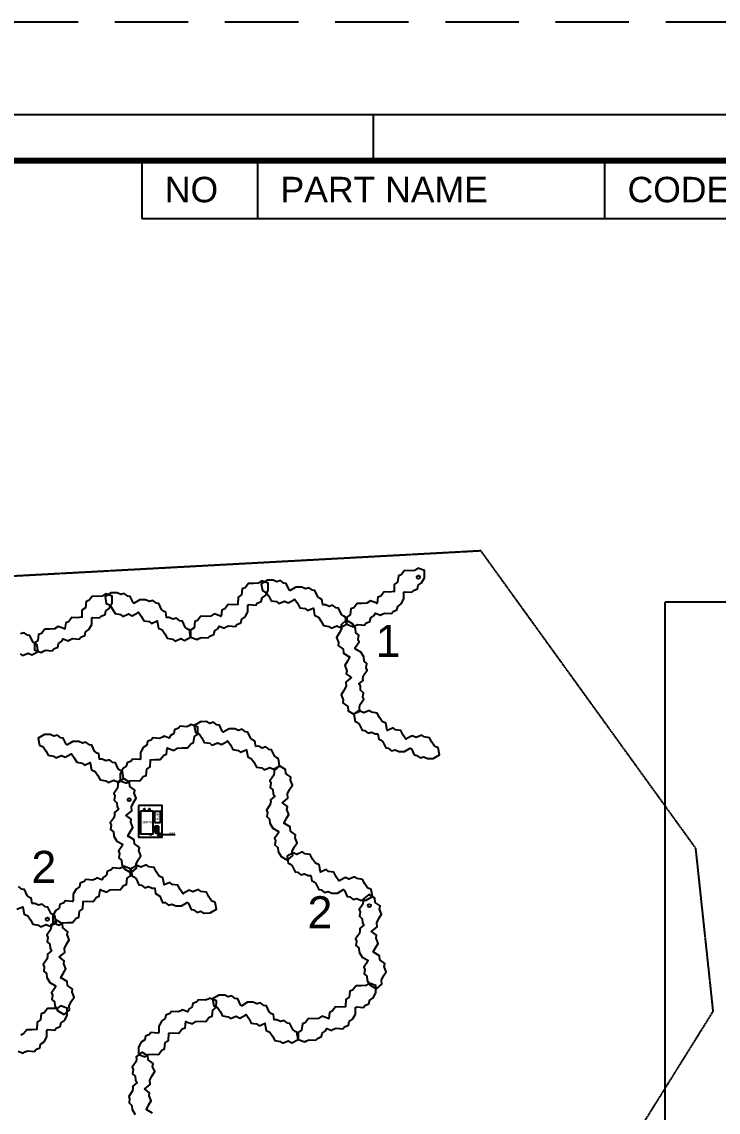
# Model space of a CAD drawing. Header units: millimetres. Extents: x -9372 to 300256, y -58520 to 166772.
# Drawn here: x 27378 to 36155, y 63398 to 77142 of the extents above; entities that cross this region are included whole.
import ezdxf
from ezdxf.enums import TextEntityAlignment as Align

# ---------------------------------------------------------------- set-up
doc = ezdxf.new("R2010")
doc.units = ezdxf.units.MM
doc.linetypes.add('HIDDEN', pattern=[9.525, 6.35, -3.175])
doc.linetypes.add('HIDDEN2', pattern=[0.1875, 0.125, -0.0625])
for name, color, linetype in [('2-몰탈', 9, 'Continuous'), ('Cont_08', 7, 'Continuous'), ('Layout01', 3, 'Continuous'), ('SMPS 박스', 7, 'Continuous'), ('치수선', 7, 'Continuous'), ('타공홀', 1, 'Continuous')]:
    doc.layers.add(name, color=color, linetype=linetype)
doc.layers.add('Outline01', color=5, linetype='HIDDEN', plot=False)
doc.styles.add('AW01', font='GulimChe.ttf')
doc.styles.add('LAY-OUT', font='HYWULM.TTF')
doc.styles.get("Standard").update_dxf_attribs({"font": 'ARIAL.TTF'})
doc.dimstyles.new('ARTware', dxfattribs={"dimtxt": 30, "dimasz": 10, "dimexe": 1.25, "dimexo": 10, "dimtad": 1, "dimtxsty": 'Standard', "dimcen": 2.5, "dimclrt": 1, "dimadec": 0, "dimazin": 0, "dimtfac": 1, "dimtmove": 0, "dimatfit": 3, "dimfxl": 1, "dimarcsym": 0})
doc.dimstyles.new('SCALE 200', dxfattribs={"dimscale": 200, "dimtxt": 1.8, "dimasz": 1, "dimexe": 1.5, "dimexo": 2, "dimgap": 0.7, "dimtad": 1, "dimdec": 0, "dimzin": 0, "dimlunit": 6, "dimtxsty": 'LAY-OUT', "dimblk": 'ARCHTICK', "dimcen": 0, "dimdle": 1, "dimclrd": 8, "dimclre": 8, "dimclrt": 6, "dimadec": 0, "dimazin": 0, "dimtfac": 1, "dimtdec": 0, "dimtix": 1, "dimtmove": 2, "dimatfit": 0, "dimldrblk": 'ARCHTICK', "dimfxl": 1.5, "dimtolj": 1, "dimtzin": 0, "dimarcsym": 0})

# ---------------------------------------------------------------- blocks, each defined once
blk = doc.blocks.new('TEMPLATE_AW_A3_04')
at = {"layer": 'Layout01'}
for p, q in [((15.5, 289), (413.5, 289)), ((279.5, 289), (279.5, 285)), ((259.5, 285), (259.5, 280)), ((269.5, 285), (269.5, 280)), ((299.5, 285), (299.5, 280)), ((259.5, 280), (409.5, 280))]:
    blk.add_line(p, q, dxfattribs=at)
at = {"layer": 'Layout01', "const_width": 0.5}
blk.add_lwpolyline([(19.5, 285), (409.5, 285), (409.5, 12), (19.5, 12)], close=True, dxfattribs=at)
at = {"layer": 'Outline01'}
blk.add_lwpolyline([(0, 297), (420, 297), (420, 0), (0, 0)], close=True, dxfattribs=at)
at = {"layer": 'Layout01'}
for s, p in [('NO', (261.5, 282.5)), ('PART NAME', (271.5, 282.5)), ('CODE OR IDENTITY', (301.5, 282.5))]:
    blk.add_text(s, height=2.2, dxfattribs=at).set_placement(p, align=Align.MIDDLE_LEFT)
at = {"layer": 'Layout01', "color": 2, "style": 'AW01', "width": 0.8}
for tag, p in [('DWG_DATE', (303.5, 37)), ('CHECKED_DATE', (303.5, 28)), ('APPROVED_DATE', (303.5, 19))]:
    blk.add_attdef(tag, text='', height=1.8, dxfattribs=at).set_placement(p, align=Align.MIDDLE_RIGHT)
at = {"layer": 'Layout01', "color": 2, "style": 'AW01'}
for tag, height, p in [('PROJECT1', 2.5, (382, 36)), ('PROJECT2', 2.5, (382, 33)), ('TITLE1', 2.5, (382, 27)), ('SCALE', 2.2, (349.5, 24)), ('TITLE2', 2.5, (382, 24)), ('REV', 2.2, (349.5, 15)), ('SHEET', 2.2, (404.5, 15))]:
    blk.add_attdef(tag, text='', height=height, dxfattribs=at).set_placement(p, align=Align.MIDDLE_CENTER)
for tag, height, p in [('DRAWN_NAME', 2.2, (276.5, 33)), ('CHECKED_NAME', 2.2, (276.5, 24)), ('CUSTOMER', 2.2, (306.5, 24)), ('APPROVED_NAME', 2.2, (276.5, 15)), ('DRAWING_NO', 2.5, (359.5, 15))]:
    blk.add_attdef(tag, text='', height=height, dxfattribs=at).set_placement(p, align=Align.MIDDLE_LEFT)
blk = doc.blocks.new('_ARCHTICK')
at = {"color": 0, "linetype": 'ByBlock', "const_width": 0.15}
blk.add_lwpolyline([(-0.5, -0.5), (0.5, 0.5)], dxfattribs=at)
blk = doc.blocks.new('*D12')
at = {"layer": 'Defpoints', "color": 0, "linetype": 'ByBlock', "ltscale": 100}
for p in [(260961, -7927), (260961, -7927), (250634, -14973)]:
    blk.add_point(p, dxfattribs=at)
at = {"layer": '치수선', "color": 8, "linetype": 'ByBlock', "lineweight": -2, "ltscale": 100}
for p, q in [((250469, -15086), (261126, -7815)), ((261187, -8258), (261130, -8175)), ((250859, -15304), (250803, -15221))]:
    blk.add_line(p, q, dxfattribs=at)
at = {"layer": '치수선', "color": 8, "linetype": 'ByBlock', "lineweight": -2, "ltscale": 100, "xscale": 200, "yscale": 200, "zscale": 200}
for p, rotation in [((260961, -7927), 34.30348897808195), ((250634, -14973), 214.3034889780819)]:
    blk.add_blockref('_ARCHTICK', p, dxfattribs=dict(at, rotation=rotation))
at = {"layer": '치수선', "color": 6, "linetype": 'ByBlock', "ltscale": 100, "insert": (255598, -11157), "char_height": 360, "attachment_point": 5, "rotation": 34.3035, "style": 'LAY-OUT'}
blk.add_mtext('\\A1;12,502', dxfattribs=at)
blk = doc.blocks.new('*D6')
at = {"layer": 'Defpoints', "color": 0}
for p in [(-626, 14916), (-586, 14916)]:
    blk.add_point(p, dxfattribs=at)
at = {"layer": 'SMPS 박스', "color": 0, "lineweight": -2}
for p, q in [((-636, 14916), (-646, 14916)), ((-626, 14916), (-586, 14916)), ((-416, 14916), (-576, 14916))]:
    blk.add_line(p, q, dxfattribs=at)
at = {"layer": 'SMPS 박스', "color": 0}
for points in [[(-636, 14918), (-636, 14914), (-626, 14916)], [(-576, 14918), (-576, 14914), (-586, 14916)]]:
    blk.add_solid(points, dxfattribs=at)
at = {"layer": 'SMPS 박스', "color": 1, "insert": (-454, 14932), "char_height": 30, "attachment_point": 5, "rotation": 359.9745}
blk.add_mtext('∅40', dxfattribs=at)
blk = doc.blocks.new('바닥')
at = {"layer": '2-몰탈', "color": 1, "linetype": 'HIDDEN2', "ltscale": 3}
for p, q in [((250655.5, -5354.4), (242793.2, -5779.6)), ((253363.4, -9103.2), (250655.5, -5354.4)), ((253583, -11157), (253363.4, -9103.2)), ((252702.4, -12569.1), (253583, -11157))]:
    blk.add_line(p, q, dxfattribs=at)
at = {"layer": '2-몰탈', "color": 8, "linetype": 'HIDDEN2', "ltscale": 3}
blk.add_lwpolyline([(252974.6, -18000.1), (259974.6, -18000.1), (259974.6, -6000.1), (252974.6, -6000.1)], close=True, dxfattribs=at)
at = {"layer": '치수선', "color": 7, "linetype": 'ByBlock', "ltscale": 100}
dim = blk.add_aligned_dim(p1=(250633.9, -14973.1), p2=(260961.2, -7927.4), distance=0, dimstyle='SCALE 200', dxfattribs=at)
dim.commit()
dim.dimension.update_dxf_attribs({"geometry": '*D12', "text_midpoint": (255597.6, -11157.2)})
blk = doc.blocks.new('SMPS 박스')
at = {"layer": 'SMPS 박스'}
for p, q in [((-673.286, 15209.107), (-673.286, 15077.259)), ((-668.286, 15214.107), (-603.459, 15214.107)), ((-598.459, 15077.259), (-598.459, 15209.107)), ((-668.588, 15023.482), (-668.588, 14944.543)), ((-668.286, 15072.259), (-603.459, 15072.259)), ((-663.588, 15028.482), (-630.403, 15028.482)), ((-663.588, 15020.482), (-663.588, 14992.013)), ((-658.588, 15025.482), (-635.403, 15025.482)), ((-658.588, 14987.013), (-635.403, 14987.013)), ((-658.588, 14981.013), (-635.403, 14981.013)), ((-630.403, 15020.482), (-630.403, 14992.013)), ((-625.403, 15023.482), (-625.403, 14944.543)), ((-737.842, 14929.539), (-737.842, 14920.447)), ((-737.842, 14929.539), (-707.842, 14929.539)), ((-737.842, 14920.447), (-707.842, 14920.447)), ((-727.842, 14929.539), (-727.842, 14920.447)), ((-717.842, 14929.539), (-717.842, 14920.447)), ((-707.842, 14929.539), (-707.842, 14920.447)), ((-663.588, 14976.013), (-663.588, 14947.543)), ((-663.588, 14939.543), (-630.403, 14939.543)), ((-658.588, 14942.543), (-635.403, 14942.543)), ((-630.403, 14976.013), (-630.403, 14947.543))]:
    blk.add_line(p, q, dxfattribs=at)
for points in [[(-877.107, 15287.055), (-877.107, 14887.055), (-577.107, 14887.055), (-577.107, 15287.055)], [(-851.49, 15214.539), (-851.49, 14929.539), (-691.49, 14929.539), (-691.49, 15214.539)]]:
    blk.add_lwpolyline(points, close=True, dxfattribs=at)
for points in [[(-804.954, 15246.593), (-802.478, 15246.593, -0.414213562), (-797.478, 15241.593), (-797.478, 15214.539), (-809.954, 15214.539), (-809.954, 15241.593, -0.414213562)], [(-737.724, 15246.593, -0.414213562), (-732.724, 15241.593), (-732.724, 15214.539), (-745.2, 15214.539), (-745.2, 15241.593, -0.414213562), (-740.2, 15246.593)]]:
    blk.add_lwpolyline(points, format="xyb", close=True, dxfattribs=at)
for centre, radius in [((-646.995, 15006.247), 13.266), ((-646.995, 15006.247), 12.266), ((-650.719, 15011.255), 2.279), ((-642.593, 15001.46), 2.279), ((-646.995, 14961.162), 13.266), ((-646.995, 14961.162), 12.266), ((-650.719, 14966.17), 2.279), ((-642.593, 14956.375), 2.279)]:
    blk.add_circle(centre, radius, dxfattribs=at)
at = {"layer": 'SMPS 박스', "color": 5}
blk.add_circle((-606.083, 14915.866), 20, dxfattribs=at)
at = {"layer": 'SMPS 박스'}
for centre, start, end in [((-668.286, 15209.107), 90, 180), ((-603.459, 15209.107), 0, 90), ((-668.286, 15077.259), 180, 270), ((-663.588, 15023.482), 90, 180), ((-658.588, 15020.482), 90, 180), ((-658.588, 14992.013), 180, 270), ((-658.588, 14976.013), 90, 180), ((-635.403, 15020.482), 0, 90), ((-635.403, 14992.013), 270, 0), ((-635.403, 14976.013), 0, 90), ((-630.403, 15023.482), 0, 90), ((-603.459, 15077.259), 270, 0), ((-663.588, 14944.543), 180, 270), ((-658.588, 14947.543), 180, 270), ((-635.403, 14947.543), 270, 0), ((-630.403, 14944.543), 270, 0)]:
    blk.add_arc(centre, 5, start, end, dxfattribs=at)
at = {"layer": 'SMPS 박스', "insert": (-652.063, 15101.222), "char_height": 30, "width": 7.09247, "attachment_point": 1, "rotation": 90}
blk.add_mtext('HUB', dxfattribs=at)
at = {"layer": 'SMPS 박스', "attachment_point": 1}
for s, insert, char_height, width in [('SMPS', (-827.79, 15089.919), 30, 7.09247), ('L', (-733.529, 14926.015), 2.5, 7.09247), ('N', (-723.529, 14926.015), 2.5, 7.09247), ('FG', (-714.981, 14926.015), 2.5, 7.09247), ('{\\C5;40 \\fISOCPEUR|b0|i0|c0|p34;%%C\\fArial|b0|i0|c0|p34; \\fGulim|b0|i0|c129|p50;타공홀}', (-702.386, 14904.943), 10, 131.77072)]:
    blk.add_mtext(s, dxfattribs=dict(at, insert=insert, char_height=char_height, width=width))
at = {"layer": 'SMPS 박스'}
dim = blk.add_diameter_dim_2p(p1=(-626.083, 14915.875), p2=(-586.083, 14915.857), dimstyle='ARTware', dxfattribs=at)
dim.commit()
dim.dimension.update_dxf_attribs({"geometry": '*D6', "text_midpoint": (-454.277, 14915.798), "dimtype": 131})

msp = doc.modelspace()

# ---------------------------------------------------------------- linework, layer by layer
at = {"layer": 'Cont_08', "color": 58}
for points in [[(31561, 69756), (31526, 69743), (31517, 69666), (31474, 69636), (31472, 69549), (31558, 69516), (31577, 69529), (31613, 69544), (31697, 69537), (31716, 69561), (31766, 69582), (31777, 69628), (31819, 69657), (31835, 69687), (31899, 69662), (31918, 69676), (31954, 69690), (32038, 69683), (32057, 69708), (32107, 69729), (32118, 69774), (32160, 69804), (32195, 69868), (32195, 69951), (32211, 69958), (32295, 69951), (32314, 69975), (32365, 69996), (32375, 70042), (32417, 70071), (32453, 70135), (32452, 70227), (32369, 70256), (32327, 70226), (32267, 70222), (32203, 70225), (32160, 70171), (32124, 70157), (32115, 70080), (32072, 70050), (32070, 69963), (32074, 69962), (32070, 69959), (32010, 69954), (31945, 69957), (31903, 69903), (31867, 69889), (31858, 69812), (31853, 69809), (31853, 69813), (31771, 69842), (31728, 69812), (31669, 69808), (31604, 69811)], [(31430, 68594), (31424, 68556), (31486, 68510), (31491, 68458), (31565, 68413), (31637, 68470), (31635, 68494), (31640, 68532), (31688, 68602), (31676, 68630), (31683, 68684), (31649, 68716), (31645, 68767), (31627, 68796), (31680, 68839), (31678, 68862), (31684, 68901), (31732, 68970), (31720, 68999), (31727, 69053), (31693, 69085), (31689, 69136), (31651, 69198), (31578, 69240), (31580, 69257), (31629, 69327), (31617, 69355), (31624, 69410), (31590, 69441), (31585, 69493), (31548, 69555), (31468, 69600), (31402, 69543), (31406, 69492), (31380, 69438), (31345, 69383), (31371, 69319), (31365, 69281), (31427, 69235), (31431, 69183), (31506, 69138), (31509, 69140), (31509, 69135), (31483, 69081), (31448, 69027), (31474, 68963), (31468, 68925), (31530, 68878), (31530, 68873), (31527, 68875), (31461, 68818), (31465, 68766), (31439, 68713), (31405, 68658)], [(31790, 68439), (31760, 68463), (31689, 68432), (31642, 68454), (31565, 68413), (31579, 68322), (31601, 68312), (31632, 68288), (31667, 68212), (31698, 68207), (31742, 68174), (31786, 68188), (31833, 68166), (31866, 68167), (31877, 68100), (31898, 68090), (31929, 68066), (31965, 67989), (31996, 67985), (32039, 67952), (32084, 67966), (32130, 67944), (32203, 67946), (32275, 67988), (32289, 67977), (32325, 67901), (32356, 67896), (32399, 67863), (32444, 67877), (32491, 67855), (32563, 67857), (32643, 67903), (32626, 67989), (32580, 68011), (32546, 68061), (32516, 68118), (32448, 68128), (32418, 68152), (32347, 68121), (32300, 68143), (32223, 68102), (32224, 68098), (32219, 68100), (32185, 68149), (32156, 68207), (32087, 68217), (32057, 68241), (31986, 68210), (31982, 68212), (31985, 68214), (31968, 68300), (31922, 68322), (31888, 68372), (31858, 68429)]]:
    msp.add_lwpolyline(points, close=True, dxfattribs=at)
at = {"layer": 'Cont_08', "color": 57}
for points in [[(29593, 69595), (29558, 69581), (29549, 69504), (29506, 69475), (29504, 69387), (29590, 69354), (29609, 69368), (29645, 69382), (29729, 69375), (29748, 69400), (29798, 69421), (29809, 69466), (29851, 69496), (29867, 69525), (29931, 69501), (29950, 69514), (29986, 69529), (30070, 69522), (30089, 69546), (30139, 69567), (30150, 69613), (30192, 69642), (30227, 69706), (30227, 69790), (30243, 69797), (30327, 69789), (30346, 69814), (30397, 69835), (30407, 69880), (30449, 69910), (30485, 69974), (30484, 70065), (30401, 70094), (30359, 70065), (30299, 70060), (30235, 70063), (30192, 70009), (30156, 69995), (30147, 69918), (30104, 69889), (30102, 69801), (30106, 69800), (30102, 69797), (30042, 69793), (29977, 69796), (29935, 69741), (29899, 69727), (29890, 69651), (29885, 69648), (29885, 69651), (29803, 69680), (29760, 69651), (29701, 69646), (29636, 69649)], [(31247, 69522), (31277, 69499), (31349, 69529), (31395, 69507), (31472, 69549), (31458, 69639), (31436, 69650), (31406, 69673), (31370, 69750), (31339, 69754), (31296, 69787), (31251, 69773), (31205, 69795), (31171, 69794), (31160, 69862), (31139, 69872), (31108, 69895), (31072, 69972), (31042, 69976), (30998, 70009), (30954, 69995), (30907, 70017), (30834, 70016), (30762, 69973), (30748, 69984), (30712, 70061), (30681, 70065), (30638, 70098), (30593, 70084), (30547, 70106), (30474, 70105), (30395, 70058), (30411, 69972), (30458, 69950), (30491, 69901), (30521, 69843), (30590, 69833), (30619, 69810), (30691, 69840), (30737, 69818), (30814, 69860), (30814, 69863), (30818, 69861), (30852, 69812), (30882, 69755), (30950, 69745), (30980, 69721), (31051, 69751), (31056, 69749), (31053, 69747), (31069, 69661), (31116, 69639), (31149, 69590), (31179, 69532)], [(27625, 69433), (27590, 69419), (27581, 69342), (27538, 69313), (27536, 69226), (27622, 69193), (27641, 69206), (27677, 69221), (27761, 69214), (27780, 69238), (27830, 69259), (27841, 69305), (27883, 69334), (27899, 69364), (27963, 69339), (27982, 69353), (28018, 69367), (28102, 69360), (28121, 69385), (28171, 69406), (28182, 69451), (28224, 69481), (28259, 69544), (28259, 69628), (28275, 69635), (28359, 69628), (28378, 69652), (28429, 69673), (28439, 69719), (28481, 69748), (28517, 69812), (28516, 69904), (28433, 69933), (28391, 69903), (28331, 69899), (28267, 69902), (28224, 69847), (28188, 69834), (28179, 69757), (28136, 69727), (28134, 69640), (28138, 69638), (28134, 69636), (28074, 69631), (28009, 69634), (27967, 69580), (27931, 69566), (27922, 69489), (27917, 69486), (27917, 69490), (27835, 69518), (27792, 69489), (27733, 69485), (27668, 69487)], [(29279, 69361), (29309, 69337), (29381, 69367), (29427, 69345), (29504, 69387), (29490, 69478), (29468, 69488), (29438, 69512), (29402, 69588), (29371, 69592), (29328, 69625), (29283, 69611), (29237, 69634), (29203, 69633), (29192, 69700), (29171, 69710), (29140, 69734), (29104, 69810), (29074, 69814), (29030, 69848), (28986, 69834), (28939, 69856), (28866, 69854), (28794, 69812), (28780, 69823), (28744, 69899), (28713, 69903), (28670, 69936), (28625, 69923), (28579, 69945), (28506, 69943), (28427, 69897), (28443, 69811), (28490, 69789), (28523, 69739), (28553, 69682), (28622, 69672), (28651, 69648), (28723, 69678), (28769, 69656), (28846, 69698), (28846, 69702), (28850, 69700), (28884, 69650), (28914, 69593), (28982, 69583), (29012, 69559), (29083, 69590), (29088, 69587), (29085, 69586), (29101, 69500), (29148, 69478), (29181, 69428), (29211, 69371)]]:
    msp.add_lwpolyline(points, close=True, dxfattribs=at)
msp.add_lwpolyline([(27358, 69177), (27388, 69153), (27459, 69184), (27506, 69162), (27583, 69204), (27568, 69294), (27547, 69304), (27516, 69328), (27480, 69405), (27450, 69409), (27406, 69442), (27362, 69428)], dxfattribs=at)
at = {"layer": 'Cont_08', "color": 59}
for points in [[(30403, 67737), (30433, 67714), (30505, 67744), (30551, 67722), (30628, 67764), (30614, 67854), (30592, 67864), (30562, 67888), (30526, 67965), (30495, 67969), (30452, 68002), (30407, 67988), (30361, 68010), (30327, 68009), (30316, 68076), (30295, 68087), (30264, 68110), (30228, 68187), (30198, 68191), (30154, 68224), (30110, 68210), (30063, 68232), (29990, 68231), (29918, 68188), (29904, 68199), (29868, 68276), (29837, 68280), (29794, 68313), (29749, 68299), (29703, 68321), (29630, 68320), (29551, 68273), (29567, 68187), (29614, 68165), (29647, 68116), (29677, 68058), (29746, 68048), (29775, 68025), (29847, 68055), (29893, 68033), (29970, 68075), (29970, 68078), (29974, 68076), (30008, 68027), (30038, 67969), (30106, 67959), (30136, 67936), (30207, 67966), (30212, 67964), (30209, 67962), (30225, 67876), (30272, 67854), (30305, 67805), (30335, 67747)], [(29508, 68043), (29543, 68057), (29553, 68134), (29595, 68164), (29597, 68251), (29512, 68284), (29492, 68271), (29456, 68256), (29372, 68263), (29353, 68238), (29303, 68217), (29293, 68172), (29250, 68143), (29234, 68113), (29171, 68137), (29151, 68124), (29115, 68109), (29031, 68116), (29012, 68092), (28962, 68071), (28952, 68025), (28909, 67996), (28874, 67932), (28875, 67848), (28858, 67842), (28774, 67849), (28755, 67824), (28705, 67803), (28694, 67758), (28652, 67728), (28617, 67664), (28618, 67573), (28700, 67544), (28743, 67573), (28802, 67578), (28867, 67575), (28909, 67629), (28945, 67643), (28954, 67720), (28997, 67749), (28999, 67837), (28996, 67838), (29000, 67841), (29059, 67845), (29124, 67843), (29167, 67897), (29202, 67911), (29212, 67988), (29216, 67991), (29216, 67987), (29298, 67958), (29341, 67987), (29400, 67992), (29465, 67989)], [(30763, 67582), (30769, 67620), (30707, 67667), (30703, 67718), (30628, 67764), (30557, 67706), (30558, 67682), (30553, 67644), (30505, 67575), (30517, 67546), (30510, 67492), (30544, 67460), (30548, 67409), (30566, 67380), (30513, 67337), (30515, 67314), (30510, 67275), (30461, 67206), (30473, 67177), (30466, 67123), (30500, 67092), (30505, 67040), (30542, 66978), (30615, 66937), (30613, 66919), (30565, 66849), (30576, 66821), (30569, 66767), (30604, 66735), (30608, 66684), (30646, 66621), (30725, 66576), (30792, 66633), (30787, 66685), (30813, 66738), (30848, 66793), (30823, 66857), (30828, 66895), (30766, 66941), (30762, 66993), (30687, 67038), (30685, 67036), (30684, 67041), (30710, 67095), (30745, 67150), (30719, 67214), (30725, 67251), (30663, 67298), (30663, 67303), (30666, 67301), (30732, 67358), (30728, 67410), (30754, 67464), (30789, 67518)], [(30946, 66654), (30916, 66678), (30845, 66647), (30798, 66669), (30721, 66627), (30735, 66537), (30757, 66527), (30787, 66503), (30823, 66426), (30854, 66422), (30897, 66389), (30942, 66403), (30989, 66381), (31022, 66382), (31033, 66315), (31054, 66305), (31085, 66281), (31121, 66204), (31151, 66200), (31195, 66167), (31239, 66181), (31286, 66159), (31359, 66160), (31431, 66203), (31445, 66192), (31481, 66115), (31512, 66111), (31555, 66078), (31600, 66092), (31646, 66070), (31719, 66072), (31798, 66118), (31782, 66204), (31735, 66226), (31702, 66275), (31672, 66333), (31604, 66343), (31574, 66366), (31502, 66336), (31456, 66358), (31379, 66316), (31380, 66313), (31375, 66315), (31341, 66364), (31311, 66422), (31243, 66432), (31213, 66455), (31142, 66425), (31137, 66427), (31141, 66429), (31124, 66515), (31078, 66537), (31044, 66586), (31014, 66644)]]:
    msp.add_lwpolyline(points, close=True, dxfattribs=at)
at = {"layer": 'Cont_08', "color": 60}
for points in [[(28435, 67576), (28465, 67552), (28537, 67582), (28583, 67560), (28660, 67602), (28646, 67693), (28624, 67703), (28594, 67726), (28558, 67803), (28527, 67807), (28484, 67840), (28439, 67826), (28392, 67848), (28359, 67848), (28348, 67915), (28327, 67925), (28296, 67949), (28260, 68025), (28230, 68029), (28186, 68062), (28142, 68048), (28095, 68071), (28022, 68069), (27950, 68027), (27936, 68038), (27900, 68114), (27869, 68118), (27826, 68151), (27781, 68137), (27735, 68159), (27662, 68158), (27583, 68111), (27599, 68025), (27646, 68003), (27679, 67954), (27709, 67897), (27777, 67887), (27807, 67863), (27879, 67893), (27925, 67871), (28002, 67913), (28002, 67917), (28006, 67915), (28040, 67865), (28070, 67808), (28138, 67798), (28168, 67774), (28239, 67804), (28244, 67802), (28241, 67800), (28257, 67714), (28304, 67692), (28337, 67643), (28367, 67586)], [(28795, 67421), (28801, 67458), (28739, 67505), (28735, 67556), (28660, 67602), (28589, 67544), (28590, 67521), (28585, 67482), (28537, 67413), (28549, 67384), (28542, 67330), (28576, 67299), (28580, 67247), (28598, 67218), (28545, 67176), (28547, 67152), (28542, 67114), (28493, 67044), (28505, 67016), (28498, 66962), (28532, 66930), (28537, 66879), (28574, 66816), (28647, 66775), (28645, 66757), (28597, 66688), (28608, 66659), (28601, 66605), (28636, 66573), (28640, 66522), (28678, 66460), (28757, 66414), (28824, 66472), (28819, 66523), (28845, 66577), (28880, 66631), (28855, 66695), (28860, 66733), (28798, 66780), (28794, 66831), (28719, 66877), (28717, 66875), (28716, 66880), (28742, 66933), (28777, 66988), (28751, 67052), (28757, 67090), (28695, 67136), (28695, 67141), (28698, 67140), (28764, 67197), (28760, 67248), (28786, 67302), (28821, 67357)], [(28660, 66256), (28696, 66270), (28705, 66347), (28748, 66376), (28750, 66464), (28664, 66497), (28645, 66483), (28609, 66468), (28525, 66476), (28506, 66451), (28455, 66430), (28445, 66385), (28403, 66355), (28387, 66326), (28323, 66350), (28304, 66337), (28268, 66322), (28184, 66329), (28165, 66305), (28114, 66284), (28104, 66238), (28062, 66209), (28027, 66145), (28027, 66061), (28011, 66054), (27926, 66061), (27908, 66037), (27857, 66016), (27847, 65970), (27805, 65941), (27769, 65877), (27770, 65785), (27853, 65757), (27895, 65786), (27955, 65790), (28019, 65788), (28062, 65842), (28098, 65856), (28107, 65933), (28149, 65962), (28152, 66049), (28148, 66051), (28152, 66054), (28212, 66058), (28277, 66055), (28319, 66109), (28355, 66123), (28364, 66200), (28368, 66203), (28368, 66200), (28451, 66171), (28493, 66200), (28553, 66205), (28618, 66202)], [(28978, 66492), (28948, 66516), (28877, 66486), (28830, 66508), (28753, 66466), (28767, 66375), (28789, 66365), (28820, 66341), (28855, 66265), (28886, 66261), (28929, 66228), (28974, 66242), (29021, 66220), (29054, 66220), (29065, 66153), (29086, 66143), (29117, 66119), (29153, 66043), (29183, 66039), (29227, 66006), (29271, 66019), (29318, 65997), (29391, 65999), (29463, 66041), (29477, 66030), (29513, 65954), (29544, 65950), (29587, 65917), (29632, 65931), (29678, 65908), (29751, 65910), (29830, 65956), (29814, 66042), (29767, 66064), (29734, 66114), (29704, 66171), (29636, 66181), (29606, 66205), (29534, 66175), (29488, 66197), (29411, 66155), (29412, 66151), (29407, 66153), (29373, 66203), (29343, 66260), (29275, 66270), (29245, 66294), (29174, 66264), (29169, 66266), (29173, 66268), (29156, 66353), (29110, 66375), (29076, 66425), (29046, 66482)]]:
    msp.add_lwpolyline(points, close=True, dxfattribs=at)
at = {"layer": 'Cont_08', "color": 61}
for points in [[(31887, 65959), (31893, 65997), (31831, 66043), (31826, 66095), (31752, 66140), (31680, 66083), (31682, 66059), (31677, 66021), (31629, 65951), (31641, 65923), (31634, 65868), (31668, 65837), (31672, 65785), (31690, 65757), (31637, 65714), (31639, 65690), (31634, 65652), (31585, 65583), (31597, 65554), (31590, 65500), (31624, 65468), (31629, 65417), (31666, 65354), (31739, 65313), (31737, 65295), (31688, 65226), (31700, 65197), (31693, 65143), (31728, 65111), (31732, 65060), (31770, 64998), (31849, 64953), (31916, 65010), (31911, 65061), (31937, 65115), (31972, 65169), (31946, 65234), (31952, 65271), (31890, 65318), (31886, 65369), (31811, 65415), (31809, 65413), (31808, 65418), (31834, 65471), (31869, 65526), (31843, 65590), (31849, 65628), (31787, 65675), (31787, 65680), (31790, 65678), (31856, 65735), (31852, 65786), (31878, 65840), (31912, 65895)], [(30950, 64524), (30914, 64510), (30905, 64433), (30862, 64403), (30860, 64316), (30946, 64283), (30965, 64296), (31001, 64311), (31085, 64304), (31104, 64328), (31155, 64350), (31165, 64395), (31207, 64424), (31223, 64454), (31287, 64429), (31306, 64443), (31342, 64458), (31426, 64450), (31445, 64475), (31496, 64496), (31506, 64542), (31548, 64571), (31583, 64635), (31583, 64719), (31599, 64725), (31684, 64718), (31702, 64743), (31753, 64764), (31763, 64809), (31805, 64839), (31841, 64903), (31840, 64994), (31757, 65023), (31715, 64994), (31655, 64989), (31591, 64992), (31548, 64938), (31512, 64924), (31503, 64847), (31461, 64818), (31458, 64730), (31462, 64729), (31458, 64726), (31398, 64722), (31333, 64724), (31291, 64670), (31255, 64656), (31246, 64579), (31242, 64576), (31242, 64580), (31159, 64609), (31117, 64579), (31057, 64575), (30992, 64578)], [(30636, 64290), (30665, 64266), (30737, 64296), (30783, 64274), (30860, 64316), (30846, 64407), (30825, 64417), (30794, 64440), (30758, 64517), (30727, 64521), (30684, 64554), (30639, 64540), (30593, 64562), (30559, 64562), (30549, 64629), (30527, 64639), (30496, 64663), (30461, 64739), (30430, 64743), (30386, 64776), (30342, 64762), (30295, 64784), (30222, 64783), (30150, 64740), (30136, 64751), (30100, 64828), (30069, 64832), (30026, 64865), (29981, 64851), (29935, 64873), (29862, 64872), (29783, 64825), (29799, 64739), (29846, 64717), (29880, 64668), (29909, 64611), (29978, 64601), (30008, 64577), (30079, 64607), (30126, 64585), (30202, 64627), (30202, 64631), (30206, 64628), (30240, 64579), (30270, 64522), (30338, 64512), (30368, 64488), (30439, 64518), (30444, 64516), (30441, 64514), (30457, 64428), (30504, 64406), (30537, 64357), (30567, 64300)], [(29740, 64596), (29776, 64610), (29785, 64686), (29828, 64716), (29830, 64803), (29744, 64836), (29725, 64823), (29689, 64808), (29605, 64815), (29586, 64791), (29535, 64770), (29525, 64724), (29483, 64695), (29466, 64665), (29403, 64690), (29384, 64676), (29348, 64662), (29263, 64669), (29245, 64644), (29194, 64623), (29184, 64578), (29142, 64548), (29106, 64484), (29107, 64401), (29091, 64394), (29006, 64401), (28987, 64377), (28937, 64356), (28927, 64310), (28884, 64281), (28849, 64217), (28850, 64125), (28933, 64096), (28975, 64126), (29035, 64130), (29099, 64127), (29142, 64181), (29177, 64195), (29187, 64272), (29229, 64302), (29231, 64389), (29228, 64390), (29232, 64393), (29292, 64398), (29356, 64395), (29399, 64449), (29435, 64463), (29444, 64540), (29448, 64543), (29448, 64539), (29531, 64510), (29573, 64540), (29633, 64544), (29697, 64541)]]:
    msp.add_lwpolyline(points, close=True, dxfattribs=at)
at = {"layer": 'Cont_08', "color": 62}
msp.add_lwpolyline([(27951, 65636), (27957, 65673), (27895, 65720), (27891, 65771), (27816, 65817), (27744, 65759), (27746, 65736), (27741, 65697), (27693, 65628), (27705, 65599), (27698, 65545), (27732, 65514), (27736, 65462), (27754, 65433), (27701, 65391), (27703, 65367), (27698, 65329), (27649, 65259), (27661, 65231), (27654, 65177), (27688, 65145), (27693, 65094), (27730, 65031), (27803, 64990), (27801, 64972), (27752, 64903), (27764, 64874), (27757, 64820), (27792, 64788), (27796, 64737), (27834, 64675), (27913, 64629), (27980, 64686), (27975, 64738), (28001, 64792), (28036, 64846), (28011, 64910), (28016, 64948), (27954, 64995), (27950, 65046), (27875, 65092), (27873, 65089), (27872, 65094), (27898, 65148), (27933, 65203), (27907, 65267), (27913, 65305), (27851, 65351), (27851, 65356), (27854, 65355), (27920, 65412), (27916, 65463), (27942, 65517), (27976, 65572)], close=True, dxfattribs=at)
msp.add_lwpolyline([(27333, 64168), (27396, 64143), (27416, 64157), (27452, 64172), (27536, 64164), (27555, 64189), (27605, 64210), (27615, 64255), (27658, 64285), (27693, 64349), (27692, 64432), (27709, 64439), (27793, 64432), (27812, 64456), (27862, 64478), (27873, 64523), (27915, 64552), (27950, 64616), (27949, 64708), (27867, 64737), (27824, 64707), (27765, 64703), (27700, 64706), (27658, 64652), (27622, 64638), (27613, 64561), (27570, 64531), (27568, 64444), (27571, 64443), (27567, 64440), (27508, 64435), (27443, 64438), (27400, 64384), (27365, 64370)], dxfattribs=at)
at = {"layer": 'Cont_08', "color": 61}
msp.add_lwpolyline([(29026, 63384), (28952, 63429), (28949, 63427), (28948, 63432), (28974, 63486), (29009, 63540), (28984, 63604), (28989, 63642), (28927, 63689), (28927, 63694), (28930, 63692), (28996, 63749), (28992, 63801), (29018, 63854), (29053, 63909), (29027, 63973), (29033, 64011), (28971, 64057), (28967, 64109), (28892, 64154), (28821, 64097), (28823, 64073), (28818, 64035), (28769, 63965), (28781, 63937), (28774, 63883), (28808, 63851), (28813, 63800), (28830, 63771), (28777, 63728), (28779, 63705), (28774, 63666), (28726, 63597), (28737, 63568), (28730, 63514), (28765, 63482), (28769, 63431), (28807, 63369)], dxfattribs=at)

# ---------------------------------------------------------------- next in the draw order: block references
at = {"xscale": 145.8000000000175, "yscale": 145.7999999999956, "zscale": 145.8}
msp.add_blockref('TEMPLATE_AW_A3_04', (-8946, 33839), dxfattribs=at)

# ---------------------------------------------------------------- next in the draw order: linework, layer by layer
at = {"layer": 'Cont_08', "color": 60}
msp.add_lwpolyline([(27317, 65955), (27389, 65985), (27393, 65983), (27390, 65981), (27407, 65895), (27453, 65873), (27487, 65824), (27517, 65767), (27585, 65757), (27615, 65733), (27686, 65763), (27733, 65741), (27810, 65783), (27795, 65874), (27774, 65884), (27743, 65907), (27707, 65984), (27677, 65988), (27633, 66021), (27589, 66007), (27542, 66029), (27508, 66029), (27498, 66096), (27477, 66106), (27446, 66130), (27410, 66206), (27379, 66210), (27336, 66243)], dxfattribs=at)
at = {"layer": '타공홀', "color": 1}
for centre in [(32376, 70141), (28731, 67338), (31758, 66002), (27700, 65830)]:
    msp.add_circle(centre, 20, dxfattribs=at)

# ---------------------------------------------------------------- next in the draw order: block references
for name, p in [('바닥', (-217490, 75827)), ('SMPS 박스', (29725, 51978))]:
    msp.add_blockref(name, p)

# ---------------------------------------------------------------- next in the draw order: texts
for s, p in [('1', (31837, 69136)), ('2', (27499, 66288)), ('2', (30979, 65716))]:
    msp.add_text(s, height=404).set_placement(p)

doc.saveas('drawing.dxf')
